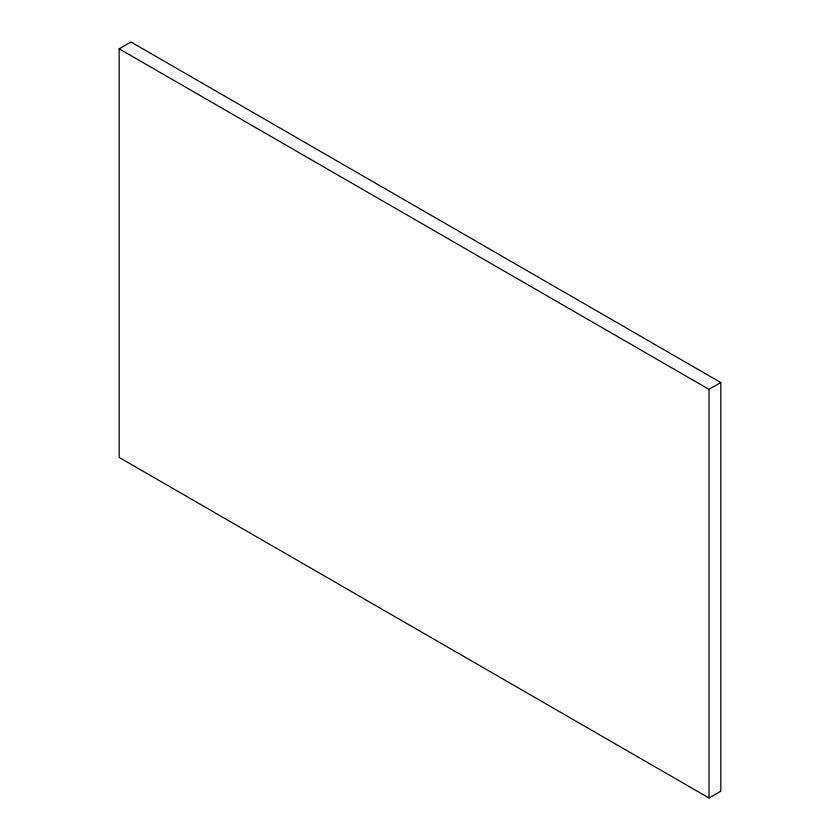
<?xml version="1.0" encoding="UTF-8"?>
<svg xmlns="http://www.w3.org/2000/svg" width="840" height="840" viewBox="0 0 840 840"><rect width="100%" height="100%" fill="white"/><g stroke="black" fill="none" stroke-linecap="round" stroke-linejoin="round"><path stroke-width="1.26" d="M119.186 48.815L130.977 42L720.815 382.536L720.815 791.186L709.023 798L119.186 457.464L119.186 48.815L709.023 389.351L720.815 382.536M709.023 389.351L709.023 798"/></g></svg>
